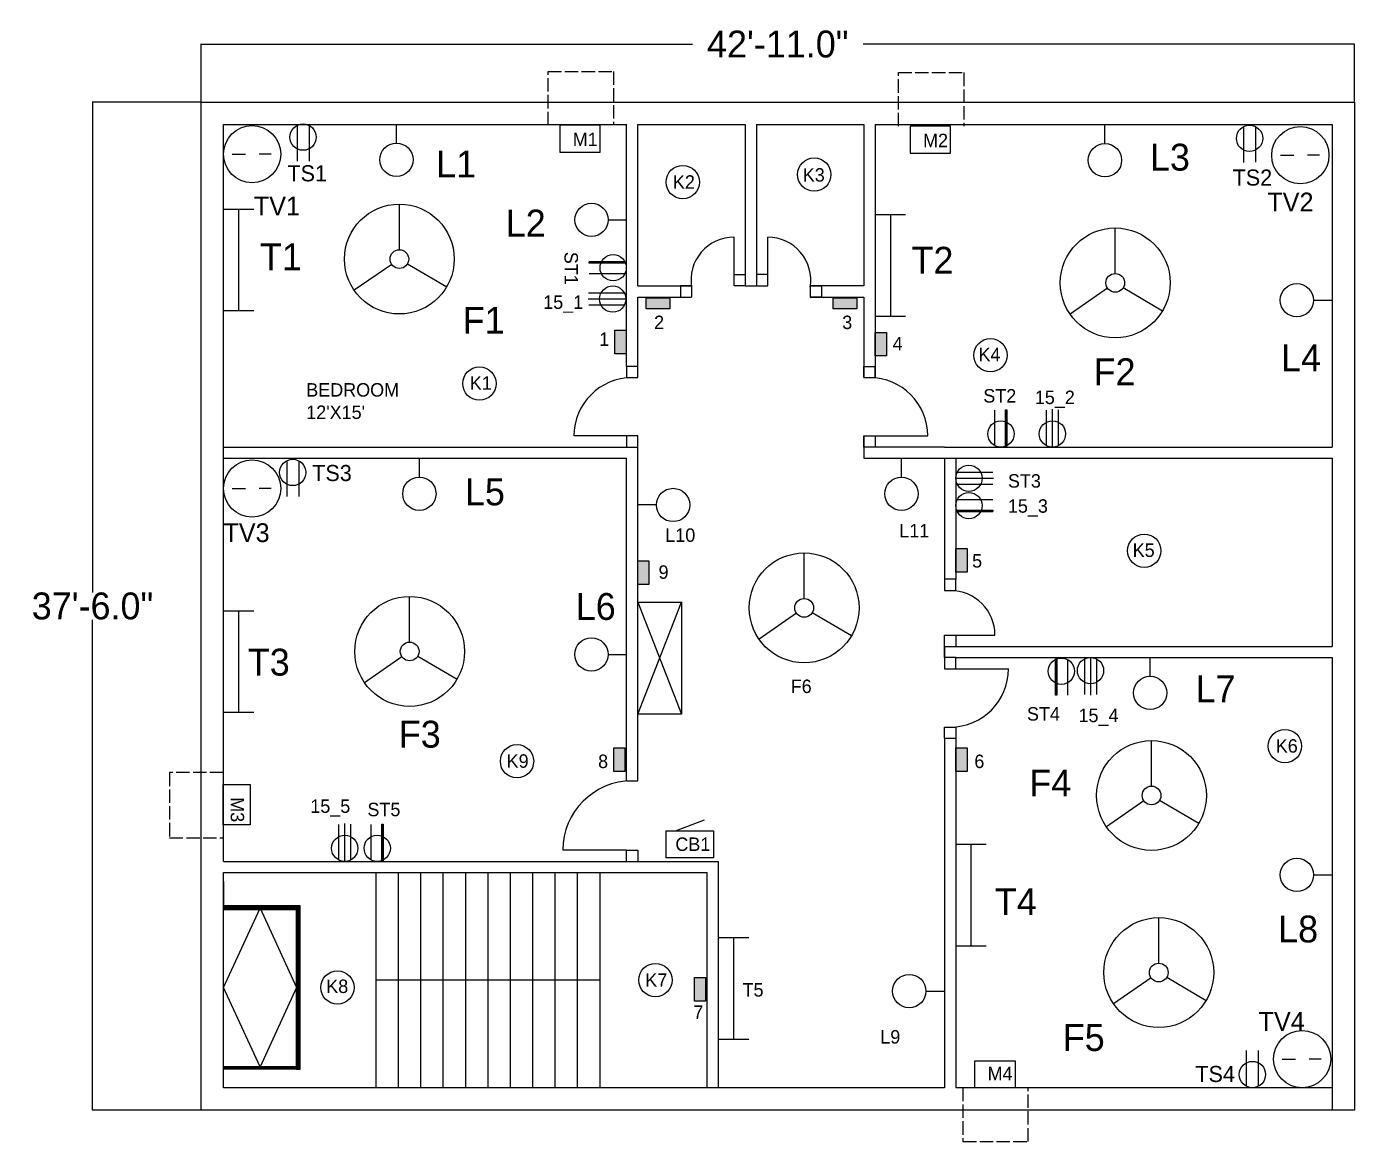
# Model space of a CAD drawing. Header units: inches. Extents: x -717 to 1362, y -864 to 488.
# Drawn here: x 769 to 1362, y -16 to 482 of the extents above; entities that cross this region are included whole.
import ezdxf

# ---------------------------------------------------------------- set-up
doc = ezdxf.new("R2010")
doc.units = ezdxf.units.IN
doc.header["$LTSCALE"] = 0.5
doc.header["$MEASUREMENT"] = 0
doc.linetypes.add('ACAD_ISO02W100', pattern=[15, 12, -3])
doc.layers.add('Legends', color=3, linetype='ACAD_ISO02W100')
doc.dimstyles.get("Standard").update_dxf_attribs({"dimtxt": 12, "dimasz": 0.18, "dimexe": 0.18, "dimexo": 0.0625, "dimgap": 0.09, "dimtad": 0, "dimtih": 1, "dimtoh": 1, "dimdec": 1, "dimzin": 0, "dimdsep": 46, "dimlunit": 3, "dimtxsty": 'Standard', "dimcen": 0.09, "dimadec": 0, "dimazin": 0, "dimtfac": 1, "dimtdec": 1, "dimtofl": 0, "dimtmove": 0, "dimatfit": 3, "dimfxl": 1, "dimtolj": 1, "dimtzin": 0, "dimarcsym": 0})
pattern_1 = [(45, (843.25582, -5.79611), (-0.08838835, 0.08838835), [])]

# ---------------------------------------------------------------- blocks, each defined once
blk = doc.blocks.new('*D33')
at = {"color": 0, "lineweight": -2}
for p, q in [((846.92, 448.5), (798.32, 448.5)), ((798.5, 448.32), (798.5, 229.59)), ((798.5, -1.32), (798.5, 217.41)), ((846.92, -1.5), (798.32, -1.5))]:
    blk.add_line(p, q, dxfattribs=at)
at = {"color": 0}
for points in [[(798.47, 448.32), (798.53, 448.32), (798.5, 448.5)], [(798.47, -1.32), (798.53, -1.32), (798.5, -1.5)]]:
    blk.add_solid(points, dxfattribs=at)
at = {"layer": 'Defpoints', "color": 0}
for p in [(846.98, 448.5), (798.5, -1.5), (846.98, -1.5)]:
    blk.add_point(p, dxfattribs=at)
at = {"color": 0, "insert": (798.5, 223.5), "char_height": 12, "attachment_point": 5}
blk.add_mtext('\\A1;37\'-6.0"', dxfattribs=at)
blk = doc.blocks.new('*D34')
at = {"color": 0, "lineweight": -2}
for p, q in [((846.98, 448.56), (846.98, 474.56)), ((847.16, 474.38), (1066.39, 474.38)), ((1361.8, 474.38), (1142.57, 474.38)), ((1361.98, 448.56), (1361.98, 474.56))]:
    blk.add_line(p, q, dxfattribs=at)
at = {"color": 0}
for points in [[(847.16, 474.41), (847.16, 474.35), (846.98, 474.38)], [(1361.8, 474.41), (1361.8, 474.35), (1361.98, 474.38)]]:
    blk.add_solid(points, dxfattribs=at)
at = {"layer": 'Defpoints', "color": 0}
for p in [(1361.98, 474.38), (846.98, 448.5), (1361.98, 448.5)]:
    blk.add_point(p, dxfattribs=at)
at = {"color": 0, "insert": (1104.48, 474.38), "char_height": 12, "attachment_point": 5}
blk.add_mtext('\\A1;42\'-11.0"', dxfattribs=at)

msp = doc.modelspace()

# ---------------------------------------------------------------- hatches: boundary and pattern name
for color, points in [(7, [(1020.26, 377.23), (1036.51, 377.23), (1036.51, 376.56), (1020.26, 376.56)]), (8, [(1045.76, 361.2), (1056.26, 361.2), (1056.26, 356.2), (1045.76, 356.2)]), (8, [(1129.26, 361.2), (1139.76, 361.2), (1139.76, 356.2), (1129.26, 356.2)]), (8, [(1031.76, 336.2), (1031.76, 346.7), (1036.76, 346.7), (1036.76, 336.2)]), (8, [(1147.98, 335.2), (1147.98, 345.7), (1152.98, 345.7), (1152.98, 335.2)]), (7, [(1206.79, 311.1), (1206.79, 294.85), (1206.13, 294.85), (1206.13, 311.1)]), (7, [(1200.58, 265.71), (1184.33, 265.71), (1184.33, 266.38), (1200.58, 266.38)]), (8, [(1183.98, 238.7), (1183.98, 249.2), (1188.98, 249.2), (1188.98, 238.7)]), (8, [(1041.98, 233.2), (1041.98, 243.7), (1046.98, 243.7), (1046.98, 233.2)]), (7, [(1228.47, 183.7), (1228.47, 199.96), (1229.14, 199.96), (1229.14, 183.7)]), (8, [(1031.26, 149.7), (1031.26, 160.2), (1036.26, 160.2), (1036.26, 149.7)]), (8, [(1183.98, 149.7), (1183.98, 160.2), (1188.98, 160.2), (1188.98, 149.7)]), (7, [(928.28, 126.1), (928.28, 109.85), (927.62, 109.85), (927.62, 126.1)]), (4, [(856.98, 88.62), (889.66, 88.62), (889.66, 89.62), (856.98, 89.62)]), (8, [(1067.26, 47.2), (1067.26, 57.7), (1072.26, 57.7), (1072.26, 47.2)])]:
    msp.add_hatch(color=color).paths.add_polyline_path(points)
h = msp.add_hatch()
h.set_pattern_fill('ANSI31', color=256, style=0)
h.set_pattern_definition(pattern_1)
h.paths.add_polyline_path([(889.66, 16.7), (891.26, 16.7), (891.26, 89.62), (889.66, 89.62)])
h = msp.add_hatch()
h.set_pattern_fill('ANSI31', color=256, style=0)
h.set_pattern_definition(pattern_1)
h.paths.add_polyline_path([(856.98, 17.8), (889.66, 17.8), (889.66, 16.8), (856.98, 16.8)])

# ---------------------------------------------------------------- linework, layer by layer
for p, q in [((846.98, -1.5), (846.98, 448.5)), ((846.98, 448.5), (1361.98, 448.5)), ((1361.98, 448.5), (1361.98, -1.5)), ((856.98, 109.5), (856.98, 438.5)), ((856.98, 438.5), (1036.98, 438.5)), ((889.87, 438.13), (889.87, 422.16)), ((895.18, 438.12), (895.18, 422.22)), ((934.23, 430.24), (934.23, 438.55)), ((1036.98, 330.5), (1036.98, 438.5)), ((1036.98, 330.5), (1036.98, 438.5)), ((1041.98, 366.5), (1041.98, 438.5)), ((1041.98, 438.5), (1089.98, 438.5)), ((1089.98, 438.5), (1089.98, 366.5)), ((1094.98, 438.5), (1142.98, 438.5)), ((1094.98, 438.5), (1094.98, 366.5)), ((1142.98, 438.5), (1142.98, 366.5)), ((1147.98, 438.5), (1351.98, 438.5)), ((1147.98, 438.5), (1147.98, 325.5)), ((1250.59, 430), (1250.59, 438.31)), ((1312.49, 437.59), (1312.49, 421.62)), ((1317.81, 437.58), (1317.81, 421.68)), ((1351.98, 438.5), (1351.98, 294.5)), ((860.92, 425.29), (866.79, 425.29)), ((878.34, 425.29), (872.93, 425.29)), ((1328.97, 424.8), (1334.85, 424.8)), ((1346.39, 424.8), (1340.99, 424.8)), ((856.98, 400.74), (863.76, 400.74)), ((863.76, 400.74), (863.76, 355.42)), ((863.76, 400.74), (870.54, 400.74)), ((863.76, 400.74), (870.54, 400.74)), ((863.76, 400.74), (870.54, 400.74)), ((935.52, 382.63), (935.52, 402.97)), ((1147.98, 398.29), (1154.76, 398.29)), ((1154.76, 398.29), (1154.76, 352.97)), ((1154.76, 398.29), (1161.54, 398.29)), ((1154.76, 398.29), (1161.54, 398.29)), ((1154.76, 398.29), (1161.54, 398.29)), ((1028.77, 395.96), (1037.07, 395.96)), ((1255.17, 371.99), (1255.17, 392.32)), ((1084.98, 371.5), (1084.98, 388.26)), ((1099.98, 371.49), (1099.98, 388.25)), ((932.09, 376.07), (915.37, 364.49)), ((939.13, 376.33), (956.67, 366.04)), ((1036.23, 377.23), (1020.26, 377.23)), ((1036.22, 371.91), (1020.32, 371.91)), ((1084.98, 366.5), (1084.98, 371.5)), ((1084.98, 371.5), (1089.98, 371.5)), ((1099.98, 371.49), (1094.98, 371.49)), ((1099.98, 366.49), (1099.98, 371.49)), ((1036.01, 363.23), (1020.04, 363.23)), ((1041.98, 366.5), (1065.98, 366.5)), ((1065.98, 366.5), (1060.98, 366.5)), ((1060.98, 366.5), (1060.98, 361.5)), ((1065.88, 366.5), (1065.98, 366.5)), ((1065.98, 366.5), (1065.98, 361.5)), ((1089.98, 366.5), (1084.98, 366.5)), ((1089.98, 366.5), (1094.98, 366.5)), ((1094.98, 366.49), (1099.98, 366.49)), ((1142.98, 366.5), (1118.98, 366.5)), ((1118.98, 366.5), (1118.98, 361.5)), ((1118.98, 366.49), (1118.98, 361.49)), ((1118.98, 366.49), (1123.98, 366.49)), ((1123.98, 366.49), (1123.98, 361.49)), ((1251.73, 365.43), (1235.01, 353.85)), ((1258.77, 365.69), (1276.31, 355.4)), ((1036.65, 360.57), (1019.76, 360.57)), ((1036.01, 357.91), (1020.1, 357.91)), ((1041.98, 330.5), (1041.98, 361.5)), ((1041.98, 361.5), (1065.98, 361.5)), ((1060.98, 361.5), (1065.98, 361.5)), ((1118.98, 361.5), (1142.98, 361.5)), ((1123.98, 361.49), (1118.98, 361.49)), ((1142.98, 361.5), (1142.98, 325.5)), ((1343.69, 360.06), (1351.99, 360.06)), ((856.98, 355.42), (863.76, 355.42)), ((863.76, 355.42), (870.54, 355.42)), ((863.76, 355.42), (870.54, 355.42)), ((863.76, 355.42), (870.54, 355.42)), ((863.76, 355.42), (870.54, 355.42)), ((1147.98, 352.97), (1154.76, 352.97)), ((1154.76, 352.97), (1161.54, 352.97)), ((1154.76, 352.97), (1161.54, 352.97)), ((1154.76, 352.97), (1161.54, 352.97)), ((1154.76, 352.97), (1161.54, 352.97)), ((1041.98, 330.5), (1036.98, 330.5)), ((1036.98, 330.5), (1036.98, 325.5)), ((1041.98, 325.5), (1041.98, 330.5)), ((1142.98, 325.5), (1142.98, 330.5)), ((1142.98, 330.5), (1147.98, 330.5)), ((1142.98, 330.5), (1142.98, 325.5)), ((1147.98, 330.5), (1147.98, 325.5)), ((1147.98, 325.5), (1147.98, 330.5)), ((1036.98, 325.5), (1041.98, 325.5)), ((1142.98, 325.5), (1147.98, 325.5)), ((1201.47, 295.14), (1201.47, 311.04)), ((1206.79, 295.13), (1206.79, 311.1)), ((1224.46, 295.14), (1224.46, 311.04)), ((1227.13, 294.5), (1227.13, 311.39)), ((1229.78, 295.13), (1229.78, 311.1)), ((1036.98, 299.5), (1013.48, 299.5)), ((1041.98, 299.5), (1036.98, 299.5)), ((1036.98, 299.5), (1036.98, 294.5)), ((1041.98, 294.5), (1041.98, 299.5)), ((1142.98, 299.5), (1142.98, 294.5)), ((1142.98, 294.5), (1142.98, 299.5)), ((1142.98, 299.5), (1147.98, 299.5)), ((1142.98, 294.5), (1142.98, 299.5)), ((1147.98, 299.5), (1147.98, 294.5)), ((1147.98, 299.5), (1147.98, 294.5)), ((1147.98, 299.5), (1147.98, 294.5)), ((1147.98, 299.5), (1171.48, 299.5)), ((856.98, 294.5), (1041.98, 294.5)), ((856.98, 294.5), (1036.98, 294.5)), ((1036.98, 294.5), (1041.98, 294.5)), ((1041.98, 145.5), (1041.98, 294.5)), ((1142.98, 294.5), (1142.98, 289.53)), ((1147.98, 294.5), (1142.98, 294.5)), ((1178.98, 294.5), (1147.98, 294.5)), ((1178.98, 294.5), (1351.98, 294.5)), ((856.98, 289.5), (1036.98, 289.5)), ((885.24, 288.4), (885.24, 272.43)), ((890.56, 288.4), (890.56, 272.49)), ((944.44, 281.11), (944.44, 289.41)), ((1036.98, 145.5), (1036.98, 289.5)), ((1142.98, 289.53), (1147.98, 289.53)), ((1147.98, 289.53), (1147.98, 289.5)), ((1147.98, 289.53), (1178.98, 289.53)), ((1159.7, 281.09), (1159.7, 289.4)), ((1178.98, 289.5), (1178.98, 289.53)), ((1178.98, 289.53), (1183.98, 289.53)), ((1178.98, 289.5), (1178.98, 235.5)), ((1178.98, 289.5), (1178.98, 235.5)), ((1183.98, 289.5), (1351.98, 289.5)), ((1183.98, 289.5), (1183.98, 235.5)), ((1183.98, 289.5), (1183.98, 235.5)), ((1351.98, 289.5), (1351.98, 205.5)), ((1183.98, 280.57), (1200.87, 280.57)), ((1184.62, 283.24), (1200.52, 283.24)), ((860.92, 276.04), (866.79, 276.04)), ((878.34, 276.04), (872.93, 276.04)), ((1184.61, 277.92), (1200.58, 277.92)), ((1050.28, 268.65), (1041.98, 268.65)), ((1184.62, 271.03), (1200.52, 271.03)), ((1184.61, 265.71), (1200.58, 265.71)), ((1116.27, 226.9), (1116.27, 247.24)), ((1183.98, 235.5), (1178.98, 235.5)), ((1178.98, 235.5), (1178.98, 230.5)), ((1183.98, 230.5), (1183.98, 235.5)), ((940.11, 207.45), (940.11, 227.79)), ((1178.98, 230.5), (1183.98, 230.5)), ((856.98, 221.43), (863.76, 221.43)), ((863.76, 221.44), (863.76, 176.11)), ((863.76, 221.44), (870.54, 221.44)), ((863.76, 221.44), (870.54, 221.44)), ((863.76, 221.44), (870.54, 221.44)), ((1041.98, 225.2), (1061.48, 175.2)), ((1041.98, 175.2), (1061.48, 225.2)), ((1112.84, 220.34), (1096.12, 208.76)), ((1119.88, 220.61), (1137.42, 210.31)), ((1178.98, 205.5), (1178.98, 210.5)), ((1178.98, 210.5), (1183.98, 210.5)), ((1183.98, 210.5), (1183.98, 205.5)), ((1183.98, 210.5), (1201.48, 210.5)), ((1028.69, 201.92), (1036.99, 201.92)), ((1178.98, 205.5), (1178.98, 200.5)), ((1178.98, 200.5), (1178.98, 205.5)), ((1178.98, 205.5), (1183.98, 205.5)), ((1183.98, 205.5), (1351.98, 205.5)), ((936.67, 200.89), (919.96, 189.31)), ((943.72, 201.16), (961.26, 190.86)), ((1183.98, 200.5), (1178.98, 200.5)), ((1178.98, 200.5), (1178.98, 195.5)), ((1183.98, 200.5), (1351.98, 200.5)), ((1183.98, 195.5), (1183.98, 200.5)), ((1228.47, 199.67), (1228.47, 183.7)), ((1233.79, 199.67), (1233.79, 183.77)), ((1241.47, 199.96), (1241.47, 183.99)), ((1244.13, 200.59), (1244.13, 183.7)), ((1246.79, 199.95), (1246.79, 184.05)), ((1270.77, 192.19), (1270.77, 200.5)), ((1351.98, 200.5), (1351.98, -1.5)), ((1178.98, 195.5), (1183.98, 195.5)), ((1183.98, 195.5), (1207.48, 195.5)), ((856.98, 176.11), (863.76, 176.11)), ((863.76, 176.11), (870.54, 176.11)), ((863.76, 176.11), (870.54, 176.11)), ((863.76, 176.11), (870.54, 176.11)), ((863.76, 176.11), (870.54, 176.11)), ((1178.98, 164.5), (1178.98, 169.5)), ((1178.98, 169.5), (1183.98, 169.5)), ((1183.98, 169.5), (1183.98, 164.5)), ((1178.98, 164.5), (1178.98, 8.5)), ((1178.98, 164.5), (1183.98, 164.5)), ((1183.98, 164.5), (1183.98, 8.5)), ((1183.98, 164.5), (1183.98, 164.5)), ((1271.37, 143.14), (1271.37, 163.48)), ((1036.98, 145.5), (1041.98, 145.5)), ((1267.94, 136.58), (1251.22, 125)), ((1274.98, 136.84), (1292.52, 126.55)), ((908.46, 110.14), (908.46, 126.04)), ((911.13, 109.5), (911.13, 126.39)), ((913.78, 110.13), (913.78, 126.1)), ((922.96, 110.14), (922.96, 126.04)), ((928.28, 110.13), (928.28, 126.1)), ((1058.81, 123.11), (1071.77, 128.13)), ((1054.56, 123.11), (1075.76, 123.11)), ((1054.56, 123.11), (1054.56, 111.06)), ((1075.76, 123.11), (1075.76, 111.06)), ((1036.98, 114.5), (1008.48, 114.5)), ((1036.98, 109.5), (1036.98, 114.5)), ((1036.98, 114.5), (1041.98, 114.5)), ((1041.98, 114.5), (1041.98, 109.5)), ((1183.98, 117.19), (1190.76, 117.19)), ((1190.76, 117.2), (1190.76, 71.87)), ((1190.76, 117.2), (1197.54, 117.2)), ((1190.76, 117.2), (1197.54, 117.2)), ((1190.76, 117.2), (1197.54, 117.2)), ((856.98, 109.5), (1036.98, 109.5)), ((1036.98, 109.5), (1041.98, 109.5)), ((1041.98, 109.5), (1077.98, 109.5)), ((1075.76, 111.06), (1054.56, 111.06)), ((1077.98, 8.5), (1077.98, 109.5)), ((856.98, 8.5), (856.98, 104.5)), ((856.98, 104.5), (1072.98, 104.5)), ((908.72, 104.5), (946.98, 104.5)), ((924.98, 104.5), (924.98, 8.5)), ((934.98, 104.5), (934.98, 8.5)), ((944.98, 104.5), (944.98, 8.5)), ((954.98, 104.5), (954.98, 8.5)), ((964.98, 104.5), (964.98, 8.5)), ((974.98, 104.5), (974.98, 8.5)), ((984.98, 104.5), (984.98, 8.5)), ((994.98, 104.5), (994.98, 8.5)), ((1004.98, 104.5), (1004.98, 8.5)), ((1014.98, 104.5), (1014.98, 8.5)), ((1024.98, 104.5), (1024.98, 8.5)), ((1072.98, 8.5), (1072.98, 104.5)), ((1343.72, 103.49), (1352.02, 103.49)), ((856.98, 17.8), (856.98, 88.62)), ((856.98, 53.21), (873.32, 88.62)), ((873.32, 88.62), (889.66, 53.21)), ((889.66, 88.62), (889.66, 17.8)), ((1274.6, 64.08), (1274.6, 84.42)), ((1077.98, 75.53), (1084.76, 75.53)), ((1084.76, 75.53), (1084.76, 30.2)), ((1084.76, 75.53), (1091.54, 75.53)), ((1084.76, 75.53), (1091.54, 75.53)), ((1084.76, 75.53), (1091.54, 75.53)), ((1183.98, 71.87), (1190.76, 71.87)), ((1190.76, 71.87), (1197.54, 71.87)), ((1190.76, 71.87), (1197.54, 71.87)), ((1190.76, 71.87), (1197.54, 71.87)), ((1190.76, 71.87), (1197.54, 71.87)), ((856.98, 56.5), (856.98, 56.5)), ((1024.98, 56.5), (924.98, 56.5)), ((1271.16, 57.52), (1254.44, 45.94)), ((1278.2, 57.78), (1295.74, 47.49)), ((873.32, 17.8), (856.98, 53.21)), ((889.66, 53.21), (873.32, 17.8)), ((1170.64, 51.65), (1178.94, 51.65)), ((1077.98, 30.2), (1084.76, 30.2)), ((1084.76, 30.2), (1091.54, 30.2)), ((1313.77, 9.13), (1313.77, 25.1)), ((1319.09, 9.14), (1319.09, 25.04)), ((889.66, 17.8), (856.98, 17.8)), ((1329.76, 21.28), (1335.63, 21.28)), ((1347.18, 21.28), (1341.77, 21.28)), ((846.98, 8.5), (846.92, 8.5)), ((1178.98, 8.5), (856.98, 8.5)), ((1351.98, 8.5), (1183.98, 8.5)), ((1361.98, -1.5), (846.92, -1.5))]:
    msp.add_line(p, q)
at = {"lineweight": 90}
msp.add_line((856.98, 88.62), (889.66, 88.62), dxfattribs=at)
msp.add_line((856.98, 88.62), (889.66, 88.62), dxfattribs=at)
for points in [[(1020.26, 377.23), (1036.51, 377.23), (1036.51, 376.56), (1020.26, 376.56)], [(1045.76, 361.2), (1056.26, 361.2), (1056.26, 356.2), (1045.76, 356.2)], [(1129.26, 361.2), (1139.76, 361.2), (1139.76, 356.2), (1129.26, 356.2)], [(1031.76, 336.2), (1031.76, 346.7), (1036.76, 346.7), (1036.76, 336.2)], [(1147.98, 335.2), (1147.98, 345.7), (1152.98, 345.7), (1152.98, 335.2)], [(1206.79, 311.1), (1206.79, 294.85), (1206.13, 294.85), (1206.13, 311.1)], [(1200.58, 265.71), (1184.33, 265.71), (1184.33, 266.38), (1200.58, 266.38)], [(1183.98, 238.7), (1183.98, 249.2), (1188.98, 249.2), (1188.98, 238.7)], [(1041.98, 233.2), (1041.98, 243.7), (1046.98, 243.7), (1046.98, 233.2)], [(1061.48, 225.2), (1061.48, 175.2), (1041.98, 175.2), (1041.98, 225.2)], [(1228.47, 183.7), (1228.47, 199.96), (1229.14, 199.96), (1229.14, 183.7)], [(1031.26, 149.7), (1031.26, 160.2), (1036.26, 160.2), (1036.26, 149.7)], [(1183.98, 149.7), (1183.98, 160.2), (1188.98, 160.2), (1188.98, 149.7)], [(928.28, 126.1), (928.28, 109.85), (927.62, 109.85), (927.62, 126.1)], [(856.98, 88.62), (856.98, 88.62), (856.98, 100.62), (856.98, 100.62)], [(856.98, 88.62), (889.66, 88.62), (889.66, 89.62), (856.98, 89.62)], [(889.66, 89.62), (889.66, 89.62), (889.66, 16.8), (889.66, 16.8)], [(889.66, 16.7), (891.26, 16.7), (891.26, 89.62), (889.66, 89.62)], [(856.98, 88.62), (889.66, 88.62), (889.66, 88.62), (856.98, 88.62)], [(1067.26, 47.2), (1067.26, 57.7), (1072.26, 57.7), (1072.26, 47.2)], [(856.98, 17.8), (889.66, 17.8), (889.66, 16.8), (856.98, 16.8)]]:
    msp.add_lwpolyline(points, close=True)
for centre, radius in [((869.76, 425.29), 12.78), ((892.52, 432.89), 5.87), ((1315.15, 432.35), 5.87), ((1337.82, 424.8), 12.78), ((934.23, 422.8), 7.44), ((1250.59, 422.56), 7.44), ((1120.76, 416.16), 7.44), ((1062.07, 412.83), 7.44), ((1021.33, 395.96), 7.44), ((935.52, 378.45), 24.52), ((1255.17, 367.81), 24.52), ((935.52, 378.45), 4.18), ((1030.99, 374.57), 5.87), ((1255.17, 367.81), 4.18), ((1030.78, 360.57), 5.87), ((1336.25, 360.06), 7.44), ((1199.45, 335.52), 7.44), ((971.25, 322.85), 7.44), ((1204.14, 300.37), 5.87), ((1227.13, 300.37), 5.87), ((869.76, 276.04), 12.78), ((887.9, 283.17), 5.87), ((1189.85, 280.57), 5.87), ((944.44, 273.66), 7.44), ((1159.7, 273.65), 7.44), ((1057.72, 268.65), 7.44), ((1189.85, 268.37), 5.87), ((1268.14, 248.21), 7.44), ((1116.27, 222.72), 24.52), ((940.11, 203.27), 24.52), ((1116.27, 222.72), 4.18), ((1021.25, 201.92), 7.44), ((940.11, 203.27), 4.18), ((1231.13, 194.44), 5.87), ((1244.13, 194.72), 5.87), ((1270.77, 184.75), 7.44), ((1330.92, 161.01), 7.44), ((988.05, 154.23), 7.44), ((1271.37, 138.96), 24.52), ((1271.37, 138.96), 4.18), ((911.13, 115.37), 5.87), ((925.63, 115.37), 5.87), ((1336.28, 103.49), 7.44), ((1274.6, 59.9), 24.52), ((907.87, 53.23), 7.44), ((1049.86, 56.54), 7.44), ((1274.6, 59.9), 4.18), ((1163.2, 51.65), 7.44), ((1338.6, 21.28), 12.78), ((1316.43, 14.37), 5.87)]:
    msp.add_circle(centre, radius)
for centre, radius, start, end in [((1084.98, 369), 19.26, 90, 189.37963), ((1099.98, 368.99), 19.26, 350.62037, 90), ((1039.48, 299.5), 26, 90, 180), ((1145.48, 299.5), 26, 0, 90), ((1181.48, 210.5), 20, 0, 90), ((1181.48, 195.5), 26, 270, 0), ((1039.48, 114.5), 31, 90, 180)]:
    msp.add_arc(centre, radius, start, end)
at = {"layer": 'Legends'}
for p, q in [((1001.91, 462.22), (1031.12, 462.22)), ((1001.91, 438.22), (1001.91, 462.22)), ((1001.91, 462.22), (1031.12, 462.22)), ((1031.12, 462.22), (1031.12, 438.22)), ((1158.33, 461.71), (1187.54, 461.71)), ((1158.33, 437.71), (1158.33, 461.71)), ((1158.33, 461.71), (1187.54, 461.71)), ((1187.54, 461.71), (1187.54, 437.71)), ((856.88, 149.2), (832.88, 149.19)), ((832.88, 149.19), (832.9, 119.98)), ((832.88, 149.19), (832.9, 119.98)), ((832.9, 119.98), (856.9, 119.99)), ((1187.15, 8.5), (1187.15, -15.5)), ((1216.36, -15.5), (1216.36, 8.5)), ((1187.15, -15.5), (1216.36, -15.5))]:
    msp.add_line(p, q, dxfattribs=at)
at = {"layer": 'Legends', "linetype": 'ByBlock'}
for p, q in [((1025.21, 438.22), (1007.21, 438.22)), ((1007.21, 438.22), (1007.21, 426.22)), ((1025.21, 426.22), (1025.21, 438.22)), ((1181.63, 437.71), (1163.63, 437.71)), ((1163.63, 437.71), (1163.63, 425.71)), ((1181.63, 425.71), (1181.63, 437.71)), ((1007.21, 426.22), (1025.21, 426.22)), ((1163.63, 425.71), (1181.63, 425.71)), ((856.88, 143.89), (868.88, 143.9)), ((856.9, 125.89), (856.88, 143.89)), ((868.88, 143.9), (868.9, 125.9)), ((868.9, 125.9), (856.9, 125.89)), ((1192.45, 20.5), (1210.45, 20.5)), ((1192.45, 8.5), (1192.45, 20.5)), ((1210.45, 20.5), (1210.45, 8.5)), ((1210.45, 8.5), (1192.45, 8.5))]:
    msp.add_line(p, q, dxfattribs=at)

# ---------------------------------------------------------------- texts
for s, insert, char_height, width, attachment_point in [('{\\C3;M1}', (1012.93, 428.9), 6, 8.9971, 7), ('{\\C3;M2}', (1169.35, 428.4), 6, 8.9971, 7), ('L1', (951.93, 426.9), 12, 72.6011, 1), ('L3', (1270.67, 429.94), 12, 72.6011, 1), ('TS1', (885.54, 420.34), 7.2, 24.0823, 1), ('K2', (1057.66, 415.86), 6, 6.2848, 1), ('K3', (1115.65, 419.02), 6, 6.2848, 1), ('TS2', (1307.59, 418.44), 7.2, 24.0823, 1), ('TV1', (870.54, 406.31), 8.4, 23.5898, 1), ('TV2', (1323.09, 408.11), 8.4, 30.7335, 1), ('L2', (983.02, 400.5), 12, 23.4749, 1), ('T1', (873.26, 385.45), 12, 72.6011, 1), ('T2', (1164.19, 383.91), 12, 72.6011, 1), ('15_1', (999.76, 362.2), 6, 22, 1), ('F1', (963.81, 357.11), 12, 27.7567, 1), ('{\\C252;2}', (1049.26, 353.2), 6, 5, 1), ('{\\C252;3}', (1133.26, 353.2), 6, 5, 1), ('{\\C252;1}', (1024.76, 345.7), 6, 5, 1), ('{\\C252;4}', (1155.76, 343.7), 6, 5, 1), ('K4', (1194.09, 338.84), 6, 6.2848, 1), ('L4', (1329.2, 340.37), 12, 72.6011, 1), ('F2', (1245.53, 334.14), 12, 27.7567, 1), ("BEDROOM^J12'X15'", (893.94, 323.05), 6, 96.669, 1), ('K1', (966.95, 326.08), 6, 6.2848, 1), ('ST2', (1196.26, 320.4), 6, 24.0823, 1), ('15_2', (1219.26, 319.7), 6, 22, 1), ('TS3', (896.62, 286.53), 7.2, 24.0823, 1), ('L5', (964.78, 280.5), 12, 72.6011, 1), ('ST3', (1207.26, 282.4), 6, 24.0823, 1), ('15_3', (1207.26, 271.2), 6, 22, 1), ('TV3', (856.98, 260.49), 8.4, 30.7335, 1), ('L10', (1054.26, 258.2), 6, 72.6011, 1), ('L11', (1158.76, 260.2), 6, 72.6011, 1), ('K5', (1262.96, 251.46), 6, 6.2848, 1), ('{\\C252;5}', (1191.26, 246.7), 6, 5, 1), ('{\\C252;9}', (1051.26, 241.7), 6, 5, 1), ('L6', (1014.29, 229.34), 12, 72.6011, 1), ('T3', (867.85, 204.48), 12, 72.6011, 1), ('F6', (1110.26, 190.7), 6, 72.6011, 1), ('L7', (1291.04, 192.58), 12, 72.6011, 1), ('ST4', (1215.76, 178.4), 6, 24.0823, 1), ('F3', (935.27, 172.32), 12, 27.7567, 1), ('15_4', (1238.76, 177.7), 6, 22, 1), ('K6', (1326.85, 164.08), 6, 6.2848, 1), ('K9', (983.42, 157.33), 6, 6.2848, 1), ('{\\C252;8}', (1024.26, 157.2), 6, 5, 1), ('{\\C252;6}', (1192.26, 157.2), 6, 5, 1), ('F4', (1216.8, 150.52), 12, 27.7567, 1), ('15_5', (895.76, 137.2), 6, 22, 1), ('ST5', (921.26, 135.7), 6, 24.0823, 1), ('{\\C6;CB1}', (1058.76, 120.2), 6, 19, 1), ('T4', (1201.41, 97.54), 12, 72.6011, 1), ('L8', (1327.9, 85.34), 12, 72.6011, 1), ('K7', (1045.34, 59.53), 6, 6.2848, 1), ('K8', (902.87, 56.77), 6, 6.2848, 1), ('T5', (1088.76, 55.2), 6, 72.6011, 1), ('{\\C252;7}', (1066.76, 45.2), 6, 5, 1), ('TV4', (1319.18, 42.28), 8.4, 27.2676, 1), ('F5', (1231.74, 36.9), 12, 27.7567, 1), ('L9', (1150.26, 34.2), 6, 72.6011, 1), ('{\\C3;M4}', (1198.17, 17.81), 6, 8.9971, 1), ('TS4', (1290.94, 18.22), 7.2, 24.0823, 1)]:
    msp.add_mtext(s, dxfattribs=dict(insert=insert, char_height=char_height, width=width, attachment_point=attachment_point))
at = {"char_height": 6, "attachment_point": 1}
for s, insert, width, rotation in [('ST1', (1015.26, 381.7), 18, 270), ('{\\C3;M3}', (866.2, 138.19), 8.9971, 270.04)]:
    msp.add_mtext(s, dxfattribs=dict(at, insert=insert, width=width, rotation=rotation))

# ---------------------------------------------------------------- dimensions: what is measured, and where the dimension line sits
dim = msp.add_linear_dim(base=(1361.98, 474.38), p1=(846.98, 448.5), p2=(1361.98, 448.5), dimstyle='Standard')
dim.commit()
dim.dimension.update_dxf_attribs({"geometry": '*D34', "text_midpoint": (1104.48, 474.38)})
dim = msp.add_linear_dim(base=(798.5, -1.5), p1=(846.98, 448.5), p2=(846.98, -1.5), angle=90, dimstyle='Standard')
dim.commit()
dim.dimension.update_dxf_attribs({"geometry": '*D33', "text_midpoint": (798.5, 223.5)})

doc.saveas('drawing.dxf')
